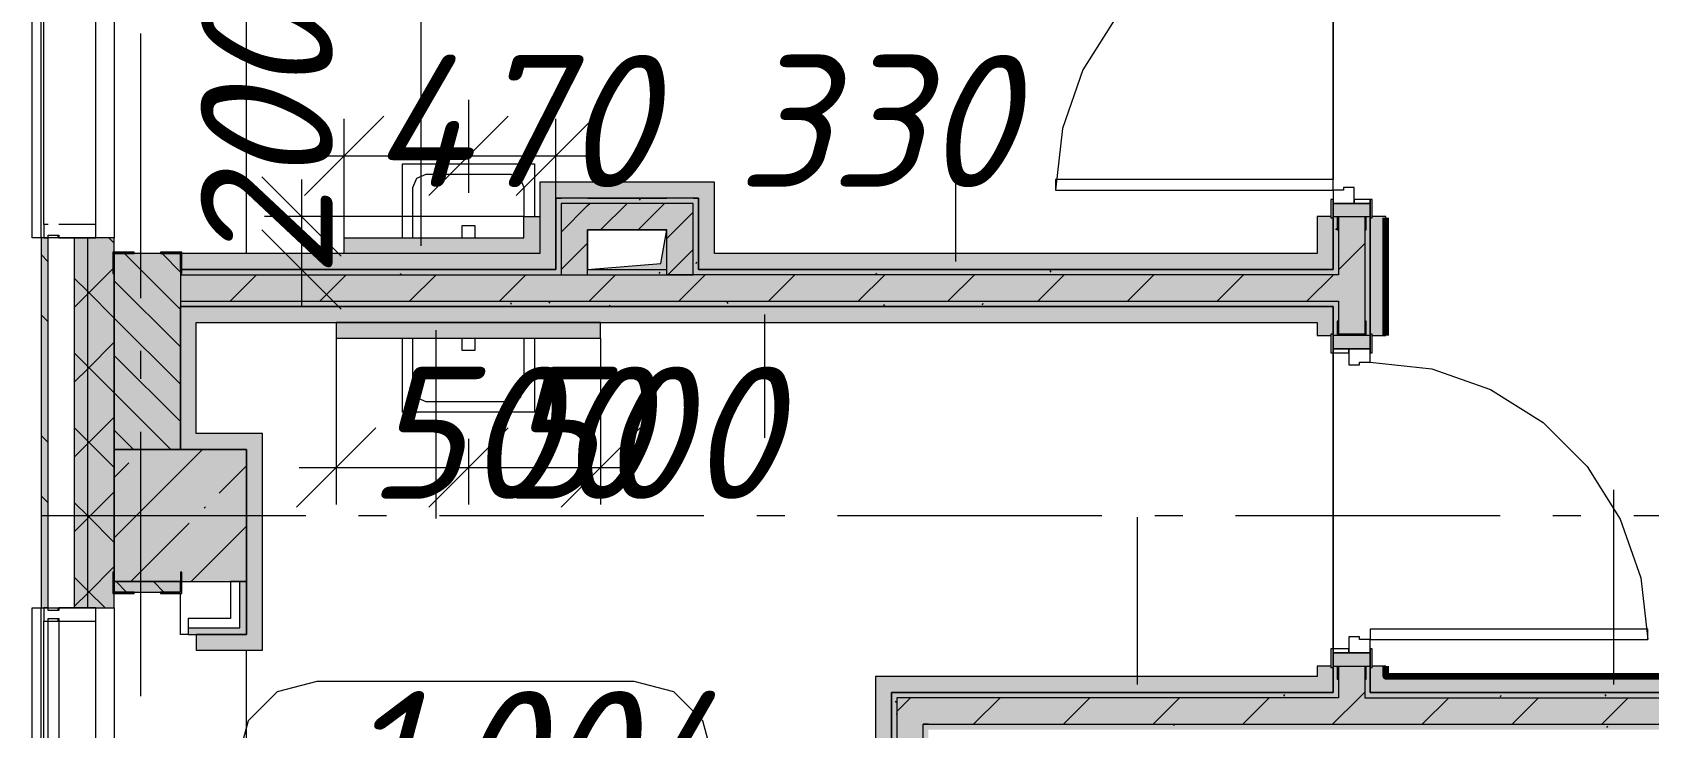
# Model space of a CAD drawing. Header units: millimetres. Extents: x -537608 to 253996, y -217170 to 186033.
# Drawn here: x -368536 to -362422, y -128853 to -126223 of the extents above; entities that cross this region are included whole.
import ezdxf

# ---------------------------------------------------------------- set-up
doc = ezdxf.new("R2010")
doc.units = ezdxf.units.MM
doc.layers.add('16) Лак 1.6м', color=160, linetype='Continuous', lineweight=90)
doc.layers.add('PDF _Геометрия', color=7, linetype='Continuous')
doc.layers.add('PDF _Текст', color=7, linetype='Continuous')
doc.layers.add('PDF _Сплошная заливка', color=7, linetype='Continuous', true_color=0xffffff)
doc.styles.add('PDF ISOCPEUR Italic', font='isocpeui.ttf')

msp = doc.modelspace()

# ---------------------------------------------------------------- hatches: boundary and pattern name
at = {"layer": 'PDF _Сплошная заливка', "transparency": 33554559}
h = msp.add_hatch(color=256, dxfattribs=at)
h.paths.add_polyline_path([(-368503.2016, -133121.1269), (-368476.2036, -133121.1269), (-368476.2036, -132999.6271), (-368503.2016, -132999.6271)], flags=0)
h.paths.add_polyline_path([(-368503.2016, -131299.626), (-368476.2036, -131299.626), (-368476.2036, -130099.6272), (-368503.2016, -130099.6272), (-368503.2016, -131157.3868)], flags=0)
h.paths.add_polyline_path([(-368476.2036, -128399.624), (-368476.2036, -126999.6264), (-368503.2016, -126999.6264), (-368503.2016, -128399.624), (-368496.3552, -128399.624)], flags=0)
h.paths.add_polyline_path([(-368476.2036, -125299.6231), (-368476.2036, -124149.6224), (-368503.2016, -124149.6224), (-368503.2016, -125299.6231), (-368496.3552, -125299.6231)], flags=0)
h = msp.add_hatch(color=256, dxfattribs=at)
h.paths.add_polyline_path([(-368326.2029, -133121.1269), (-368326.2029, -132999.6271), (-368376.2031, -132999.6271), (-368376.2031, -133121.1269)], flags=0)
h.paths.add_polyline_path([(-368326.2029, -131299.626), (-368326.2029, -130099.6272), (-368376.2031, -130099.6272), (-368376.2031, -131299.626)], flags=0)
h.paths.add_polyline_path([(-368326.2029, -128399.624), (-368326.2029, -126999.6264), (-368376.2031, -126999.6264), (-368376.2031, -128399.624)], flags=0)
h.paths.add_polyline_path([(-368376.2031, -125299.6231), (-368326.2029, -125299.6231), (-368326.2029, -124299.6231), (-368376.2031, -124299.6231), (-368376.2031, -125094.8427)], flags=0)
h = msp.add_hatch(color=256, dxfattribs=at)
h.paths.add_polyline_path([(-363596.2043, -128719.6262), (-363596.2043, -128619.6258), (-363616.2009, -128619.6258), (-363616.2009, -128719.6262)], flags=0)
h.paths.add_polyline_path([(-363596.2043, -127369.6246), (-363596.2043, -127239.6249), (-363616.2009, -127239.6249), (-363616.2009, -127369.6246)], flags=0)
h.paths.add_polyline_path([(-363616.2009, -127139.6244), (-363596.2043, -127139.6244), (-363596.2043, -126919.6226), (-363616.2009, -126919.6226), (-363616.2009, -127119.6235)], flags=0)
h.paths.add_polyline_path([(-363616.2009, -125669.6256), (-363596.2043, -125669.6256), (-363596.2043, -124649.6246), (-363616.2009, -124649.6246), (-363616.2009, -125664.6222)], flags=0)
h = msp.add_hatch(color=256, dxfattribs=at)
h.paths.add_polyline_path([(-363596.2043, -128739.6229), (-363496.2039, -128739.6229), (-363496.2039, -128619.6258), (-363596.2043, -128619.6258), (-363596.2043, -128719.6262)], flags=0)
h.paths.add_polyline_path([(-363496.2039, -127369.6246), (-363496.2039, -126919.6226), (-363596.2043, -126919.6226), (-363596.2043, -127369.6246)], flags=0)
h.paths.add_polyline_path([(-363496.2039, -125669.6256), (-363496.2039, -124649.6246), (-363596.2043, -124649.6246), (-363596.2043, -125669.6256)], flags=0)
h = msp.add_hatch(color=256, dxfattribs=at)
h.paths.add_polyline_path([(-363476.1986, -128719.6262), (-363476.1986, -128619.6258), (-363496.2039, -128619.6258), (-363496.2039, -128719.6262)], flags=0)
h.paths.add_polyline_path([(-363496.2039, -127369.6246), (-363476.1986, -127369.6246), (-363476.1986, -126919.6226), (-363496.2039, -126919.6226), (-363496.2039, -127364.6254)], flags=0)
h.paths.add_polyline_path([(-363496.2039, -125669.6256), (-363476.1986, -125669.6256), (-363476.1986, -124949.6216), (-363496.2039, -124949.6216), (-363496.2039, -125451.4624)], flags=0)
h.paths.add_polyline_path([(-363476.1986, -124849.6255), (-363476.1986, -124649.6246), (-363496.2039, -124649.6246), (-363496.2039, -124849.6255)], flags=0)
at = {"layer": 'PDF _Сплошная заливка', "true_color": 0xff7d7d, "transparency": 33554559}
h = msp.add_hatch(color=11, dxfattribs=at)
h.paths.add_polyline_path([(-363616.2009, -127119.6235), (-363618.3453, -126924.626), (-363624.2014, -126924.626), (-363624.2014, -126919.6226), (-363676.1995, -126919.6226), (-363676.1995, -127119.6235)], flags=0)
h.paths.add_polyline_path([(-363676.1995, -125669.6256), (-363624.2014, -125669.6256), (-363624.2014, -125664.6222), (-363616.2009, -125664.6222), (-363616.2009, -124709.6231), (-363676.1995, -124709.6231), (-363676.1995, -125451.4624)], flags=0)
at = {"layer": 'PDF _Сплошная заливка', "transparency": 33554559}
h = msp.add_hatch(color=256, dxfattribs=at)
h.paths.add_polyline_path([(-367976.2013, -136549.6277), (-367976.2013, -136364.6286), (-368226.2024, -136364.6286), (-368226.2024, -136549.6277), (-368074.7206, -136549.6277)], flags=0)
h.paths.add_polyline_path([(-367976.2013, -136329.628), (-367976.2013, -136059.6282), (-368226.2024, -136059.6282), (-368226.2024, -136329.628), (-368074.7206, -136329.628)], flags=0)
h.paths.add_polyline_path([(-368226.2024, -134239.6278), (-367976.2013, -134239.6278), (-367976.2013, -133749.6261), (-368226.2024, -133749.6261), (-368226.2024, -134010.3489)], flags=0)
h.paths.add_polyline_path([(-368226.2024, -133249.626), (-367976.2013, -133249.626), (-367976.2013, -133119.6263), (-368226.2024, -133119.6263)], flags=0)
h.paths.add_polyline_path([(-367976.2013, -133084.6257), (-367976.2013, -133059.6256), (-368226.2024, -133059.6256), (-368226.2024, -133084.6257), (-368074.7206, -133084.6257)], flags=0)
h.paths.add_polyline_path([(-368226.2024, -131239.6253), (-367976.2013, -131239.6253), (-367976.2013, -130159.6257), (-368226.2024, -130159.6257), (-368226.2024, -131157.3868)], flags=0)
h.paths.add_polyline_path([(-368226.2024, -128339.6254), (-367976.2013, -128339.6254), (-367976.2013, -128299.9723), (-368226.2024, -128299.9723), (-368226.2024, -128304.4246)], flags=0)
h.paths.add_polyline_path([(-367976.2013, -127799.9701), (-367976.2013, -127059.6249), (-368226.2024, -127059.6249), (-368226.2024, -127799.9701)], flags=0)
h.paths.add_polyline_path([(-368226.2024, -125239.6246), (-367976.2013, -125239.6246), (-367976.2013, -125103.2521), (-368226.2024, -125103.2521)], flags=0)
h.paths.add_polyline_path([(-367976.2013, -125068.2537), (-367976.2013, -124899.6214), (-368226.2024, -124899.6214), (-368226.2024, -125068.2537), (-368074.7206, -125068.2537)], flags=0)
at = {"layer": 'PDF _Сплошная заливка', "true_color": 0xff7d7d, "transparency": 33554559}
h = msp.add_hatch(color=11, dxfattribs=at)
h.paths.add_polyline_path([(-363436.7393, -128719.6262), (-363416.2001, -128719.6262), (-363416.2001, -128619.6258), (-363468.1983, -128619.6258), (-363468.7063, -128624.625), (-363476.1986, -128624.625), (-363476.1986, -128719.6262)], flags=0)
h.paths.add_polyline_path([(-363468.1983, -127369.6246), (-363416.2001, -127369.6246), (-363416.2001, -126919.6226), (-363468.1983, -126919.6226), (-363468.1983, -126924.626), (-363476.1986, -126924.626), (-363476.1986, -127364.6254), (-363468.1983, -127364.6254)], flags=0)
h.paths.add_polyline_path([(-363416.2001, -125669.6256), (-363416.2001, -125029.6254), (-363476.1986, -125029.6254), (-363476.1986, -125664.6222), (-363468.1983, -125664.6222), (-363468.1983, -125669.6256), (-363436.7393, -125669.6256)], flags=0)
for points in [[(-366436.4856, -126849.6257), (-366016.4786, -126849.6257), (-366016.4786, -126789.6229), (-366616.4812, -126789.6229), (-366616.4812, -126849.6257), (-366556.4827, -126849.6257)], [(-365956.48, -127059.6249), (-365956.48, -126789.6229), (-366016.4786, -126789.6229), (-366016.4786, -127059.6249), (-365966.5472, -127059.6249)], [(-367976.2013, -127739.9715), (-367916.2027, -127739.9715), (-367916.2027, -127259.6258), (-367976.2013, -127259.6258), (-367976.2013, -127591.1851)], [(-363676.1995, -127319.6243), (-363616.2009, -127319.6243), (-363616.2009, -127259.6258), (-367916.2027, -127259.6258), (-367916.2027, -127319.6243), (-363858.374, -127319.6243)], [(-367726.2002, -128499.9732), (-367666.2017, -128499.9732), (-367666.2017, -127739.9715), (-367726.2002, -127739.9715), (-367726.2002, -128304.4246)], [(-364280.0086, -128719.6262), (-363616.2009, -128719.6262), (-363616.2009, -128659.6234), (-365346.479, -128659.6234), (-365346.479, -128719.6262), (-365123.2779, -128719.6262)]]:
    msp.add_hatch(color=11, dxfattribs=at).paths.add_polyline_path(points)
at = {"layer": 'PDF _Сплошная заливка', "transparency": 33554559}
for points in [[(-366556.4827, -127119.6235), (-366536.486, -127119.6235), (-366536.486, -126849.6257), (-366556.4827, -126849.6257), (-366556.4827, -126877.9457)], [(-366036.4838, -127119.6235), (-366016.4786, -127119.6235), (-366016.4786, -126849.6257), (-366036.4838, -126849.6257), (-366036.4838, -126877.9457)], [(-366536.486, -127139.6244), (-366436.4856, -127139.6244), (-366436.4856, -126869.6224), (-366536.486, -126869.6224), (-366536.486, -127127.7315)], [(-366436.4856, -126969.6228), (-366136.4843, -126969.6228), (-366136.4843, -126869.6224), (-366436.4856, -126869.6224), (-366436.4856, -126877.9457)], [(-366136.4843, -127139.6244), (-366036.4838, -127139.6244), (-366036.4838, -126869.6224), (-366136.4843, -126869.6224), (-366136.4843, -127119.6235)], [(-363596.2043, -127239.6249), (-363596.2043, -127139.6244), (-367976.2013, -127139.6244), (-367976.2013, -127239.6249), (-363616.2009, -127239.6249)], [(-363616.2009, -127259.6258), (-363616.2009, -127239.6249), (-367976.2013, -127239.6249), (-367976.2013, -127259.6258), (-363858.374, -127259.6258)], [(-367726.2002, -128299.9723), (-367726.2002, -127799.9701), (-368226.2024, -127799.9701), (-368226.2024, -128299.9723), (-367976.2013, -128299.9723)], [(-365286.4805, -130989.6242), (-365266.4838, -130989.6242), (-365266.4838, -128719.6262), (-365286.4805, -128719.6262), (-365286.4805, -129730.9078)], [(-365266.4838, -130989.6242), (-365166.4834, -130989.6242), (-365166.4834, -128739.6229), (-365266.4838, -128739.6229), (-365266.4838, -129730.9078)], [(-365166.4834, -130989.6242), (-365146.4781, -130989.6242), (-365146.4781, -128839.6233), (-365166.4834, -128839.6233), (-365166.4834, -129730.9078)]]:
    msp.add_hatch(color=256, dxfattribs=at).paths.add_polyline_path(points)
h = msp.add_hatch(color=256, dxfattribs=at)
h.paths.add_polyline_path([(-363616.2009, -127139.6244), (-363616.2009, -127119.6235), (-366036.4838, -127119.6235), (-366036.4838, -127139.6244), (-363858.374, -127139.6244)], flags=0)
h.paths.add_polyline_path([(-366436.4856, -127139.6244), (-366136.4843, -127139.6244), (-366136.4843, -127119.6235), (-366436.4856, -127119.6235)], flags=0)
h.paths.add_polyline_path([(-366536.486, -127139.6244), (-366536.486, -127119.6235), (-367976.2013, -127119.6235), (-367976.2013, -127139.6244), (-366809.8165, -127139.6244)], flags=0)
at = {"layer": 'PDF _Сплошная заливка', "true_color": 0xbce362, "transparency": 33554559}
msp.add_hatch(color=63, dxfattribs=at).paths.add_polyline_path([(-366386.4854, -127379.6229), (-366388.1819, -127319.6243), (-367386.4811, -127319.6243), (-367386.4811, -127379.6229), (-366388.1819, -127379.6229)])
at = {"layer": 'PDF _Сплошная заливка', "true_color": 0xff7d7d, "transparency": 33554559}
h = msp.add_hatch(color=11, dxfattribs=at)
h.paths.add_polyline_path([(-363624.2014, -128659.6234), (-363616.2009, -128659.6234), (-363616.2009, -128624.625), (-363624.2014, -128624.625), (-363624.2014, -128619.6258), (-363676.1995, -128619.6258), (-363676.1995, -128659.6234)], flags=0)
h.paths.add_polyline_path([(-363624.2014, -127369.6246), (-363622.2034, -127364.6254), (-363616.2009, -127364.6254), (-363616.2009, -127319.6243), (-363676.1995, -127319.6243), (-363676.1995, -127369.6246)], flags=0)
at = {"layer": 'PDF _Сплошная заливка', "true_color": 0x77b143, "transparency": 33554559}
msp.add_hatch(color=75, dxfattribs=at).paths.add_polyline_path([(-367751.2003, -128499.9732), (-367751.2003, -128474.9731), (-367946.2063, -128474.9731), (-367946.2063, -128499.9732), (-367786.2074, -128499.9732)])
at = {"layer": 'PDF _Сплошная заливка', "true_color": 0xff7d7d, "transparency": 33554559}
h = msp.add_hatch(color=11, dxfattribs=at)
h.paths.add_polyline_path([(-360781.483, -128719.6262), (-360536.2011, -128719.6262), (-360536.2011, -128659.6234), (-360786.4778, -128659.6234), (-360786.4778, -128711.6258), (-360781.483, -128711.6258)], flags=0)
h.paths.add_polyline_path([(-362041.4782, -128719.6262), (-362041.4782, -128711.6258), (-362036.4833, -128711.6258), (-362036.4833, -128659.6234), (-363416.2001, -128659.6234), (-363416.2001, -128719.6262)], flags=0)
at = {"layer": 'PDF _Сплошная заливка', "transparency": 33554559}
h = msp.add_hatch(color=256, dxfattribs=at)
h.paths.add_polyline_path([(-360476.2026, -128739.6229), (-360476.2026, -128719.6262), (-360786.4778, -128719.6262), (-360786.4778, -128739.6229), (-360781.483, -128739.6229)], flags=0)
h.paths.add_polyline_path([(-362041.4782, -128739.6229), (-362036.4833, -128739.6229), (-362036.4833, -128719.6262), (-363496.2039, -128719.6262), (-363496.2039, -128739.6229), (-363436.7393, -128739.6229)], flags=0)
h.paths.add_polyline_path([(-365166.4834, -128739.6229), (-363596.2043, -128739.6229), (-363596.2043, -128719.6262), (-365266.4838, -128719.6262), (-365266.4838, -128739.6229)], flags=0)
h = msp.add_hatch(color=256, dxfattribs=at)
h.paths.add_polyline_path([(-360476.2026, -128839.6233), (-360476.2026, -128739.6229), (-360786.4778, -128739.6229), (-360786.4778, -128839.6233)], flags=0)
h.paths.add_polyline_path([(-362036.4833, -128839.6233), (-362036.4833, -128739.6229), (-365166.4834, -128739.6229), (-365166.4834, -128839.6233), (-363436.7393, -128839.6233)], flags=0)
h = msp.add_hatch(color=256, dxfattribs=at)
h.paths.add_polyline_path([(-360781.483, -128859.6242), (-360476.2026, -128859.6242), (-360476.2026, -128839.6233), (-360786.4778, -128839.6233), (-360786.4778, -128859.6242)], flags=0)
h.paths.add_polyline_path([(-362041.4782, -128859.6242), (-362036.4833, -128859.6242), (-362036.4833, -128839.6233), (-365146.4781, -128839.6233), (-365146.4781, -128859.6242), (-363436.7393, -128859.6242)], flags=0)

# ---------------------------------------------------------------- linework, layer by layer
at = {"layer": '16) Лак 1.6м'}
for points in [[(-363416.2001, -127369.6246), (-363416.2001, -126924.626)], [(-362036.4833, -128659.6234), (-363416.2001, -128659.6234), (-363416.2001, -128619.6258)]]:
    msp.add_lwpolyline(points, dxfattribs=at)
at = {"layer": 'PDF _Геометрия', "color": 9, "lineweight": 9, "true_color": 0xc0c0c0}
for p, q in [((-367726.2002, -127059.6249), (-367726.2002, -125188.2508)), ((-368226.2024, -125299.6231), (-368226.2024, -126999.6264)), ((-363616.2009, -126779.6245), (-363616.2009, -125769.6218)), ((-363616.2009, -125769.6218), (-363616.2009, -126779.6245)), ((-363616.2009, -128554.6238), (-363616.2009, -127434.6223)), ((-363616.2009, -127434.6223), (-363616.2009, -128554.6238)), ((-367976.2013, -128499.9732), (-367976.2013, -128345.6236)), ((-368226.2024, -128399.624), (-368226.2024, -130099.6272)), ((-367946.2063, -128499.9732), (-367976.2013, -128499.9732)), ((-367726.2002, -130929.6256), (-367726.2002, -128559.9717))]:
    msp.add_line(p, q, dxfattribs=at)
at = {"layer": 'PDF _Геометрия', "color": 253, "lineweight": 9, "true_color": 0xaaaaaa}
for p, q in [((-368536.202, -126999.6264), (-368536.202, -125299.6231)), ((-368126.202, -127227.5468), (-368126.202, -126227.5466)), ((-367136.4801, -126999.6264), (-367136.4801, -126719.626)), ((-367136.4801, -126719.626), (-366636.4779, -126719.626)), ((-366636.4779, -126719.626), (-366636.4779, -126919.6226)), ((-367096.4782, -126809.6238), (-367081.8381, -126774.268)), ((-367081.8381, -126774.268), (-367046.4779, -126759.6236)), ((-367046.4779, -126759.6236), (-366726.48, -126759.6236)), ((-366726.48, -126759.6236), (-366691.1285, -126774.268)), ((-366691.1285, -126774.268), (-366676.4797, -126809.6238)), ((-367096.4782, -126999.6264), (-367096.4782, -126809.6238)), ((-366676.4797, -126809.6238), (-366676.4797, -126919.6226)), ((-366861.4789, -126954.6124), (-366911.4791, -126954.6124)), ((-366911.4791, -126954.6124), (-366911.4791, -126999.6264)), ((-366861.4789, -126999.6264), (-366861.4789, -126954.6124)), ((-366136.4843, -126969.6228), (-366436.4856, -126969.6228)), ((-366436.4856, -126969.6228), (-366436.4856, -127119.6235)), ((-366158.9783, -127097.1251), (-366136.4843, -126969.6228)), ((-366136.4843, -127119.6235), (-366136.4843, -126969.6228)), ((-368503.2016, -126999.6264), (-368536.202, -126999.6264)), ((-368438.2082, -126999.6264), (-368438.2082, -126989.6238)), ((-366436.4856, -127119.6235), (-366158.9783, -127097.1251)), ((-366436.4856, -127119.6235), (-366136.4843, -127119.6235)), ((-367136.4801, -127659.6233), (-367136.4801, -127379.6229)), ((-367096.4782, -127569.6254), (-367096.4782, -127379.6229)), ((-366911.4791, -127379.6229), (-366911.4791, -127424.6368)), ((-366861.4789, -127424.6368), (-366861.4789, -127379.6229)), ((-366676.4797, -127379.6229), (-366676.4797, -127569.6254)), ((-366636.4779, -127379.6229), (-366636.4779, -127659.6233)), ((-368126.202, -127533.3826), (-368126.202, -127427.5477)), ((-366911.4791, -127424.6368), (-366861.4789, -127424.6368)), ((-367081.8381, -127604.9813), (-367096.4782, -127569.6254)), ((-366676.4797, -127569.6254), (-366691.1285, -127604.9813)), ((-367046.4779, -127619.6256), (-367081.8381, -127604.9813)), ((-366726.48, -127619.6256), (-367046.4779, -127619.6256)), ((-366691.1285, -127604.9813), (-366726.48, -127619.6256)), ((-366636.4779, -127659.6233), (-367136.4801, -127659.6233)), ((-368126.202, -128733.3836), (-368126.202, -127733.3792)), ((-368502.1337, -128049.9712), (-367502.1379, -128049.9712)), ((-367302.137, -128049.9712), (-367196.2978, -128049.9712)), ((-366996.2969, -128049.9712), (-365996.3011, -128049.9712)), ((-365796.3002, -128049.9712), (-365690.4695, -128049.9712)), ((-365490.4686, -128049.9712), (-364490.4642, -128049.9712)), ((-364290.4633, -128049.9712), (-364184.6327, -128049.9712)), ((-363984.6318, -128049.9712), (-362984.636, -128049.9712)), ((-362784.6351, -128049.9712), (-362678.7959, -128049.9712)), ((-362478.795, -128049.9712), (-361478.7991, -128049.9712)), ((-368536.202, -130099.6272), (-368536.202, -128399.624)), ((-368536.202, -128399.624), (-368503.2016, -128399.624)), ((-368438.2082, -128409.6266), (-368438.2082, -128399.624)), ((-368438.2082, -128449.6242), (-368438.2082, -128439.6258)), ((-367459.785, -128677.4025), (-367609.7857, -128717.5938)), ((-366259.7797, -128677.4025), (-367459.785, -128677.4025)), ((-366109.779, -128717.5938), (-366259.7797, -128677.4025)), ((-367609.7857, -128717.5938), (-367719.5949, -128827.4031)), ((-365999.9783, -128827.4031), (-366109.779, -128717.5938)), ((-367719.5949, -128827.4031), (-367759.7863, -128977.4038)), ((-365959.7784, -128977.4038), (-365999.9783, -128827.4031))]:
    msp.add_line(p, q, dxfattribs=at)
at = {"layer": 'PDF _Геометрия', "lineweight": 9}
for p, q in [((-368503.2016, -126999.6264), (-368503.2016, -125299.6231)), ((-367065.4067, -127029.6256), (-367065.4067, -126090.1537)), ((-368493.2032, -126949.6261), (-368493.2032, -126174.6227)), ((-368296.2079, -126949.6261), (-368296.2079, -126174.6227)), ((-364437.1226, -126164.9602), (-364562.2179, -126364.044)), ((-364562.2179, -126364.044), (-364639.8793, -126585.9792)), ((-366886.479, -126477.3583), (-366886.479, -126689.4889)), ((-367356.4862, -126689.4889), (-367356.4862, -126549.4909)), ((-366556.4827, -126689.4889), (-366556.4827, -126549.4909)), ((-364639.8793, -126585.9792), (-364666.2056, -126819.6222)), ((-365042.8091, -127089.6242), (-365042.8091, -126629.0038)), ((-367496.4799, -126689.4889), (-366886.479, -126689.4889)), ((-367356.4862, -126999.6264), (-367356.4862, -126689.4889)), ((-366886.479, -126689.4889), (-366416.4804, -126689.4889)), ((-366886.479, -126689.4889), (-366886.479, -126829.4913)), ((-366556.4827, -126849.6257), (-366556.4827, -126689.4889)), ((-367518.199, -126779.6245), (-367518.199, -127259.6258)), ((-366016.4786, -126789.6229), (-366616.4812, -126789.6229)), ((-366616.4812, -126789.6229), (-366616.4812, -126849.6257)), ((-365956.48, -126789.6229), (-366016.4786, -126789.6229)), ((-365956.48, -127059.6249), (-365956.48, -126789.6229)), ((-363616.2009, -126779.6245), (-364666.2056, -126779.6245)), ((-364666.2056, -126779.6245), (-364666.2056, -126819.6222)), ((-363616.2009, -126819.6222), (-363616.2009, -126779.6245)), ((-366616.4812, -126849.6257), (-366616.4812, -126919.6226)), ((-366556.4827, -127119.6235), (-366556.4827, -126849.6257)), ((-366556.4827, -126849.6257), (-366536.486, -126849.6257)), ((-366536.486, -126849.6257), (-366556.4827, -126849.6257)), ((-366556.4827, -126849.6257), (-366556.4827, -127119.6235)), ((-366436.4856, -126849.6257), (-366536.486, -126849.6257)), ((-366436.4856, -126849.6257), (-366136.4843, -126849.6257)), ((-366136.4843, -126849.6257), (-366436.4856, -126849.6257)), ((-366036.4838, -126849.6257), (-366136.4843, -126849.6257)), ((-366036.4838, -126849.6257), (-366016.4786, -126849.6257)), ((-366016.4786, -126849.6257), (-366036.4838, -126849.6257)), ((-366016.4786, -126849.6257), (-366016.4786, -127059.6249)), ((-366016.4786, -127119.6235), (-366016.4786, -126849.6257)), ((-364666.2056, -126819.6222), (-363616.2009, -126819.6222)), ((-363616.2009, -126854.6248), (-363624.2014, -126854.6248)), ((-363624.2014, -126854.6248), (-363624.2014, -126924.626)), ((-363616.2009, -126819.6222), (-363616.2009, -126869.6224)), ((-363576.1991, -126819.6222), (-363616.2009, -126819.6222)), ((-363615.202, -126854.6248), (-363616.2009, -126854.6248)), ((-363616.2009, -126854.6248), (-363616.2009, -126869.6224)), ((-363616.2009, -126924.626), (-363616.2009, -126854.6248)), ((-363615.202, -126869.6224), (-363615.202, -126854.6248)), ((-363536.2058, -126809.6238), (-363576.1991, -126809.6238)), ((-363576.1991, -126809.6238), (-363576.1991, -126819.6222)), ((-363536.2058, -126869.6224), (-363536.2058, -126809.6238)), ((-363476.1986, -126854.6248), (-363536.2058, -126854.6248)), ((-363536.2058, -126854.6248), (-363536.2058, -126869.6224)), ((-363476.1986, -126869.6224), (-363476.1986, -126854.6248)), ((-363468.1983, -126854.6248), (-363476.1986, -126854.6248)), ((-363476.1986, -126854.6248), (-363476.1986, -126924.626)), ((-363468.1983, -126924.626), (-363468.1983, -126854.6248)), ((-367518.199, -126919.6226), (-367658.2013, -126919.6226)), ((-366676.4797, -126919.6226), (-367518.199, -126919.6226)), ((-366676.4797, -126999.6264), (-366676.4797, -126919.6226)), ((-366676.4797, -126919.6226), (-366616.4812, -126919.6226)), ((-366616.4812, -126919.6226), (-366616.4812, -126999.6264)), ((-366616.4812, -126919.6226), (-366616.4812, -126999.6264)), ((-366436.4856, -126869.6224), (-366536.486, -126869.6224)), ((-366536.486, -126869.6224), (-366536.486, -127119.6235)), ((-366536.486, -126978.0796), (-366436.4856, -126878.0792)), ((-366436.4856, -126878.0792), (-366428.0288, -126869.6224)), ((-366136.4843, -126869.6224), (-366436.4856, -126869.6224)), ((-366386.6059, -126969.6228), (-366286.6055, -126869.6224)), ((-366245.1826, -126969.6228), (-366145.1822, -126869.6224)), ((-366036.4838, -126869.6224), (-366136.4843, -126869.6224)), ((-366136.4843, -127002.3434), (-366036.4838, -126902.343)), ((-366036.4838, -127119.6235), (-366036.4838, -126869.6224)), ((-363624.2014, -126919.6226), (-363676.1995, -126919.6226)), ((-363676.1995, -126919.6226), (-363676.1995, -127059.6249)), ((-363616.2009, -126869.6224), (-363536.2058, -126869.6224)), ((-363476.1986, -126869.6224), (-363616.2009, -126869.6224)), ((-363616.2009, -126869.6224), (-363616.2009, -126919.6226)), ((-363616.2009, -126869.6224), (-363615.202, -126869.6224)), ((-363616.2009, -126919.6226), (-363476.1986, -126919.6226)), ((-363596.2043, -126919.6226), (-363596.2043, -127139.6244)), ((-363536.2058, -126869.6224), (-363476.1986, -126869.6224)), ((-363496.2039, -126919.6226), (-363496.2039, -127369.6246)), ((-363476.1986, -126919.6226), (-363476.1986, -126869.6224)), ((-363416.2001, -126919.6226), (-363468.1983, -126919.6226)), ((-363416.2001, -127369.6246), (-363416.2001, -126919.6226)), ((-368476.2036, -126949.6261), (-368493.2032, -126949.6261)), ((-368493.2032, -126949.6261), (-368493.2032, -126999.6264)), ((-368296.2079, -126949.6261), (-368436.2016, -126949.6261)), ((-368296.2079, -126999.6264), (-368296.2079, -126949.6261)), ((-366436.4856, -127119.6235), (-366436.4856, -126969.6228)), ((-366436.4856, -126969.6228), (-366136.4843, -126969.6228)), ((-363624.2014, -126924.626), (-363616.2009, -126924.626)), ((-363616.2009, -126924.626), (-363616.2009, -127119.6235)), ((-363616.2009, -127119.6235), (-363616.2009, -126924.626)), ((-363476.1986, -127364.6254), (-363476.1986, -126924.626)), ((-363476.1986, -126924.626), (-363476.1986, -127364.6254)), ((-363476.1986, -126924.626), (-363468.1983, -126924.626)), ((-368503.2016, -126999.6264), (-368503.2016, -128399.624)), ((-368476.2036, -126999.6264), (-368503.2016, -126999.6264)), ((-368493.2032, -126999.6264), (-368476.2036, -126999.6264)), ((-368476.2036, -126999.6264), (-368476.2036, -126989.6238)), ((-368476.2036, -126989.6238), (-368436.2016, -126989.6238)), ((-368376.2031, -126999.6264), (-368476.2036, -126999.6264)), ((-368476.2036, -128399.624), (-368476.2036, -126999.6264)), ((-368436.2016, -126989.6238), (-368436.2016, -126999.6264)), ((-368436.2016, -126999.6264), (-368296.2079, -126999.6264)), ((-368326.2029, -126999.6264), (-368376.2031, -126999.6264)), ((-368376.2031, -128399.624), (-368376.2031, -126999.6264)), ((-368226.2024, -126999.6264), (-368326.2029, -126999.6264)), ((-368326.2029, -128399.624), (-368326.2029, -126999.6264)), ((-368226.2024, -127020.4928), (-368247.0775, -126999.6264)), ((-368226.2024, -128399.624), (-368226.2024, -126999.6264)), ((-367356.4862, -127059.6249), (-367356.4862, -126999.6264)), ((-367356.4862, -126999.6264), (-366676.4797, -126999.6264)), ((-366616.4812, -126999.6264), (-366616.4812, -127059.6249)), ((-366536.486, -127119.5029), (-366436.4856, -127019.5025)), ((-366132.342, -127139.6244), (-366036.4838, -127043.7663)), ((-363596.2043, -127120.786), (-363496.2039, -127020.7856)), ((-367976.2013, -127059.6249), (-368226.2024, -127059.6249)), ((-368226.2024, -127059.6249), (-368226.2024, -127799.9701)), ((-367976.2013, -127270.4939), (-368187.0703, -127059.6249)), ((-367976.2013, -127129.0706), (-368045.6556, -127059.6249)), ((-366616.4812, -127059.6249), (-367976.2013, -127059.6249)), ((-367976.2013, -127059.6249), (-367976.2013, -127119.6235)), ((-367976.2013, -127119.6235), (-367976.2013, -127059.6249)), ((-366616.4812, -127059.6249), (-367356.4862, -127059.6249)), ((-366016.4786, -127059.6249), (-366016.4786, -127119.6235)), ((-363676.1995, -127059.6249), (-365956.48, -127059.6249)), ((-368326.2029, -127203.3346), (-368376.2031, -127153.3344)), ((-368326.2029, -127212.1661), (-368226.2024, -127112.1656)), ((-367976.2013, -127411.9129), (-368226.2024, -127161.9161)), ((-367976.2013, -127119.6235), (-367976.2013, -127139.6244)), ((-367976.2013, -127119.6235), (-366616.4812, -127119.6235)), ((-366556.4827, -127119.6235), (-367976.2013, -127119.6235)), ((-367976.2013, -127139.6244), (-367976.2013, -127239.6249)), ((-367976.2013, -127139.6244), (-366536.486, -127139.6244)), ((-367787.9728, -127239.6249), (-367687.9723, -127139.6244)), ((-367518.199, -127119.6235), (-367658.2013, -127119.6235)), ((-367306.064, -127119.6235), (-367518.199, -127119.6235)), ((-367448.5638, -127239.6249), (-367348.5633, -127139.6244)), ((-367109.1548, -127239.6249), (-367009.1543, -127139.6244)), ((-366769.7458, -127239.6249), (-366669.7453, -127139.6244)), ((-366616.4812, -127119.6235), (-366556.4827, -127119.6235)), ((-366536.486, -127119.6235), (-366536.486, -127139.6244)), ((-366536.486, -127139.6244), (-366436.4856, -127139.6244)), ((-366536.486, -127139.6244), (-366436.4856, -127139.6244)), ((-366436.4856, -127139.6244), (-366436.4856, -127119.6235)), ((-366436.4856, -127139.6244), (-366136.4843, -127139.6244)), ((-366430.3282, -127239.6249), (-366330.3277, -127139.6244)), ((-366136.4843, -127139.6244), (-366136.4843, -127119.6235)), ((-366136.4843, -127139.6244), (-366036.4838, -127139.6244)), ((-366036.4838, -127139.6244), (-366136.4843, -127139.6244)), ((-366090.9192, -127239.6249), (-365990.9187, -127139.6244)), ((-366036.4838, -127139.6244), (-366036.4838, -127119.6235)), ((-363616.2009, -127139.6244), (-366036.4838, -127139.6244)), ((-366016.4786, -127119.6235), (-363676.1995, -127119.6235)), ((-363616.2009, -127119.6235), (-366016.4786, -127119.6235)), ((-365751.5101, -127239.6249), (-365651.5097, -127139.6244)), ((-365412.0925, -127239.6249), (-365312.0921, -127139.6244)), ((-365072.6835, -127239.6249), (-364972.6831, -127139.6244)), ((-364733.2745, -127239.6249), (-364633.274, -127139.6244)), ((-364393.8655, -127239.6249), (-364293.865, -127139.6244)), ((-364054.4478, -127239.6249), (-363954.4474, -127139.6244)), ((-363715.0388, -127239.6249), (-363615.0384, -127139.6244)), ((-363676.1995, -127119.6235), (-363616.2009, -127119.6235)), ((-363596.2043, -127139.6244), (-363616.2009, -127139.6244)), ((-368376.2031, -127262.1663), (-368326.2029, -127212.1661)), ((-368226.2024, -127303.3351), (-368326.2029, -127203.3346)), ((-367976.2013, -127239.6249), (-363616.2009, -127239.6249)), ((-367976.2013, -127239.6249), (-367976.2013, -127259.6258)), ((-367976.2013, -127799.9701), (-367976.2013, -127259.6258)), ((-367976.2013, -127259.6258), (-363616.2009, -127259.6258)), ((-367916.2027, -127259.6258), (-367976.2013, -127259.6258)), ((-367976.2013, -127259.6258), (-367976.2013, -127739.9715)), ((-363616.2009, -127259.6258), (-367916.2027, -127259.6258)), ((-363616.2009, -127239.6249), (-363596.2043, -127239.6249)), ((-363616.2009, -127259.6258), (-363616.2009, -127319.6243)), ((-363616.2009, -127319.6243), (-363616.2009, -127259.6258)), ((-363596.2043, -127239.6249), (-363596.2043, -127369.6246)), ((-367976.2013, -127553.3362), (-368226.2024, -127303.3351)), ((-367916.2027, -127739.9715), (-367916.2027, -127319.6243)), ((-367916.2027, -127319.6243), (-363676.1995, -127319.6243)), ((-366386.4854, -127319.6243), (-367386.4811, -127319.6243)), ((-367386.4811, -127319.6243), (-367386.4811, -127379.6229)), ((-367009.5505, -127349.6236), (-367009.5505, -128061.7306)), ((-366386.4854, -127379.6229), (-366386.4854, -127319.6243)), ((-365766.5808, -127289.6251), (-365766.5808, -127755.7742)), ((-363676.1995, -127319.6243), (-363676.1995, -127369.6246)), ((-363616.2009, -127319.6243), (-363616.2009, -127364.6254)), ((-363616.2009, -127364.6254), (-363616.2009, -127319.6243)), ((-368326.2029, -127495.0083), (-368226.2024, -127395.0079)), ((-367386.4811, -127379.6229), (-366386.4854, -127379.6229)), ((-367386.4811, -127379.6229), (-367386.4811, -127868.4082)), ((-366386.4854, -127379.6229), (-366386.4854, -127868.4082)), ((-363676.1995, -127369.6246), (-363624.2014, -127369.6246)), ((-363616.2009, -127364.6254), (-363624.2014, -127364.6254)), ((-363624.2014, -127364.6254), (-363624.2014, -127434.6223)), ((-363616.2009, -127434.6223), (-363616.2009, -127364.6254)), ((-363476.1986, -127369.6246), (-363616.2009, -127369.6246)), ((-363616.2009, -127369.6246), (-363616.2009, -127419.6248)), ((-363505.6252, -127369.6246), (-363496.2039, -127360.1989)), ((-363468.1983, -127364.6254), (-363476.1986, -127364.6254)), ((-363476.1986, -127364.6254), (-363476.1986, -127434.6223)), ((-363476.1986, -127419.6248), (-363476.1986, -127369.6246)), ((-363468.1983, -127434.6223), (-363468.1983, -127364.6254)), ((-363468.1983, -127369.6246), (-363416.2001, -127369.6246)), ((-368326.2029, -127486.1769), (-368376.2031, -127436.1767)), ((-367976.2013, -127694.7595), (-368226.2024, -127444.7584)), ((-363624.2014, -127434.6223), (-363616.2009, -127434.6223)), ((-363616.2009, -127419.6248), (-363476.1986, -127419.6248)), ((-363556.2024, -127419.6248), (-363616.2009, -127419.6248)), ((-363616.2009, -127419.6248), (-363616.2009, -127434.6223)), ((-363616.2009, -127434.6223), (-363556.2024, -127434.6223)), ((-363476.1986, -127419.6248), (-363556.2024, -127419.6248)), ((-363556.2024, -127419.6248), (-363556.2024, -127479.6233)), ((-363556.2024, -127434.6223), (-363556.2024, -127419.6248)), ((-363516.2005, -127479.6233), (-363516.2005, -127469.625)), ((-363516.2005, -127469.625), (-363476.1986, -127469.625)), ((-363476.1986, -127419.6248), (-363477.2062, -127419.6248)), ((-363477.2062, -127419.6248), (-363477.2062, -127434.6223)), ((-363477.2062, -127434.6223), (-363476.1986, -127434.6223)), ((-363476.1986, -127469.625), (-363476.1986, -127419.6248)), ((-363476.1986, -127434.6223), (-363476.1986, -127419.6248)), ((-363476.1986, -127434.6223), (-363468.1983, -127434.6223)), ((-363476.1986, -127469.625), (-363242.5514, -127495.9514)), ((-368376.2031, -127545.0086), (-368326.2029, -127495.0083)), ((-368226.2024, -127586.1773), (-368326.2029, -127486.1769)), ((-363556.2024, -127479.6233), (-363516.2005, -127479.6233)), ((-363242.5514, -127495.9514), (-363020.6248, -127573.6084)), ((-368012.414, -127799.9701), (-368226.2024, -127586.1773)), ((-363020.6248, -127573.6084), (-362821.5367, -127698.6994)), ((-368326.2029, -127777.8506), (-368226.2024, -127677.8545)), ((-362821.5367, -127698.6994), (-362655.277, -127864.9591)), ((-368326.2029, -127769.0235), (-368376.2031, -127719.0233)), ((-368376.2031, -127827.8508), (-368326.2029, -127777.8506)), ((-368226.2024, -127869.0197), (-368326.2029, -127769.0235)), ((-368153.8287, -127799.9701), (-368226.2024, -127727.6007)), ((-367976.2013, -127739.9715), (-367976.2013, -127799.9701)), ((-367726.2002, -127739.9715), (-367916.2027, -127739.9715)), ((-367666.2017, -127739.9715), (-367726.2002, -127739.9715)), ((-367666.2017, -128499.9732), (-367666.2017, -127739.9715)), ((-366886.479, -127759.6237), (-366886.479, -127868.4082)), ((-368226.2024, -128134.2206), (-367891.9605, -127799.9701)), ((-367976.2013, -127799.9701), (-368226.2024, -127799.9701)), ((-368226.2024, -127799.9701), (-368226.2024, -128299.9723)), ((-368226.2024, -127799.9701), (-367976.2013, -127799.9701)), ((-367726.2002, -127799.9701), (-367976.2013, -127799.9701)), ((-367976.2013, -127799.9701), (-367726.2002, -127799.9701)), ((-367726.2002, -128299.9723), (-367726.2002, -127799.9701)), ((-367726.2002, -127799.9701), (-367726.2002, -128499.9732)), ((-368226.2024, -127906.1193), (-368171.2418, -127851.1544)), ((-367829.0942, -127965.2051), (-367726.2002, -127862.3197)), ((-367526.4835, -127868.4082), (-366886.479, -127868.4082)), ((-367386.4811, -127868.4082), (-367386.4811, -128008.4063)), ((-366886.479, -127868.4082), (-366246.483, -127868.4082)), ((-366886.479, -127868.4082), (-366886.479, -128008.4063)), ((-366386.4854, -127868.4082), (-366386.4854, -128008.4063)), ((-362655.277, -127864.9591), (-362530.1817, -128064.0472)), ((-368326.2029, -128060.6972), (-368226.2024, -127960.6968)), ((-362554.3981, -128689.627), (-362554.3981, -127953.4843)), ((-368326.2029, -128051.8658), (-368376.2031, -128001.8655)), ((-367886.1131, -128022.2282), (-367881.3766, -128017.4874)), ((-368376.2031, -128110.6974), (-368326.2029, -128060.6972)), ((-368226.2024, -128151.8662), (-368326.2029, -128051.8658)), ((-368163.8614, -128299.9723), (-367943.1405, -128079.2557)), ((-364355.5171, -128689.627), (-364355.5171, -128056.7314)), ((-362530.1817, -128064.0472), (-362452.5289, -128285.9781)), ((-367935.7602, -128299.9723), (-367726.2002, -128090.4166)), ((-368326.2029, -128343.5395), (-368226.2024, -128243.539)), ((-368326.2029, -128334.7081), (-368376.2031, -128284.7078)), ((-368226.2024, -128299.9723), (-368226.2024, -128339.6254)), ((-367976.2013, -128299.9723), (-368226.2024, -128299.9723)), ((-368226.2024, -128299.9723), (-367976.2013, -128299.9723)), ((-368179.8622, -128339.6254), (-368219.5197, -128299.9723)), ((-368038.4475, -128339.6254), (-368078.0963, -128299.9723)), ((-367976.2013, -128339.6254), (-367976.2013, -128299.9723)), ((-367976.2013, -128299.9723), (-367726.2002, -128299.9723)), ((-367751.2003, -128299.9723), (-367786.2074, -128299.9723)), ((-367786.2074, -128299.9723), (-367786.2074, -128439.9703)), ((-367726.2002, -128299.9723), (-367751.2003, -128299.9723)), ((-367751.2003, -128474.9731), (-367751.2003, -128299.9723)), ((-367726.2002, -128499.9732), (-367726.2002, -128299.9723)), ((-362452.5289, -128285.9781), (-362426.2026, -128519.6254)), ((-368376.2031, -128393.5397), (-368326.2029, -128343.5395)), ((-368261.287, -128399.624), (-368326.2029, -128334.7081)), ((-368226.2024, -128339.6254), (-367976.2013, -128339.6254)), ((-368503.2016, -128399.624), (-368476.2036, -128399.624)), ((-368503.2016, -130099.6272), (-368503.2016, -128399.624)), ((-368476.2036, -128399.624), (-368493.2032, -128399.624)), ((-368493.2032, -128399.624), (-368493.2032, -128449.6242)), ((-368493.2032, -128449.6242), (-368476.2036, -128449.6242)), ((-368493.2032, -130049.6269), (-368493.2032, -128449.6242)), ((-368476.2036, -128399.624), (-368376.2031, -128399.624)), ((-368476.2036, -128409.6266), (-368476.2036, -128399.624)), ((-368436.2016, -128409.6266), (-368476.2036, -128409.6266)), ((-368476.2036, -128439.6258), (-368436.2016, -128439.6258)), ((-368476.2036, -128449.6242), (-368476.2036, -128439.6258)), ((-368476.2036, -128449.6242), (-368436.2016, -128449.6242)), ((-368476.2036, -130049.6269), (-368476.2036, -128449.6242)), ((-368296.2079, -128399.624), (-368436.2016, -128399.624)), ((-368436.2016, -128399.624), (-368436.2016, -128409.6266)), ((-368436.2016, -128439.6258), (-368436.2016, -128449.6242)), ((-368436.2016, -128449.6242), (-368296.2079, -128449.6242)), ((-368436.2016, -128449.6242), (-368436.2016, -130049.6269)), ((-368376.2031, -128399.624), (-368326.2029, -128399.624)), ((-368326.2029, -128399.624), (-368226.2024, -128399.624)), ((-368296.2079, -128449.6242), (-368296.2079, -128399.624)), ((-368296.2079, -130049.6269), (-368296.2079, -128449.6242)), ((-367786.2074, -128439.9703), (-367946.2063, -128439.9703)), ((-367946.2063, -128439.9703), (-367946.2063, -128474.9731)), ((-367946.2063, -128474.9731), (-367946.2063, -128499.9732)), ((-367946.2063, -128474.9731), (-367786.2074, -128474.9731)), ((-367946.2063, -128499.9732), (-367786.2074, -128499.9732)), ((-367726.2002, -128499.9732), (-367916.2027, -128499.9732)), ((-367916.2027, -128499.9732), (-367916.2027, -128559.9717)), ((-367786.2074, -128474.9731), (-367751.2003, -128474.9731)), ((-367786.2074, -128499.9732), (-367751.2003, -128499.9732)), ((-367751.2003, -128499.9732), (-367726.2002, -128499.9732)), ((-367666.2017, -128559.9717), (-367666.2017, -128499.9732)), ((-363516.2005, -128509.6227), (-363556.2024, -128509.6227)), ((-363556.2024, -128509.6227), (-363556.2024, -128569.6256)), ((-363516.2005, -128519.6254), (-363516.2005, -128509.6227)), ((-362426.2026, -128479.6235), (-363476.1986, -128479.6235)), ((-363476.1986, -128479.6235), (-363476.1986, -128519.6254)), ((-362426.2026, -128519.6254), (-362426.2026, -128479.6235)), ((-367916.2027, -128559.9717), (-367666.2017, -128559.9717)), ((-363624.2014, -128554.6238), (-363624.2014, -128624.625)), ((-363616.2009, -128554.6238), (-363624.2014, -128554.6238)), ((-363616.2009, -128554.6238), (-363616.2009, -128569.6256)), ((-363556.2024, -128554.6238), (-363616.2009, -128554.6238)), ((-363616.2009, -128624.625), (-363616.2009, -128554.6238)), ((-363616.2009, -128569.6256), (-363616.2009, -128619.6258)), ((-363476.1986, -128569.6256), (-363616.2009, -128569.6256)), ((-363616.2009, -128569.6256), (-363556.2024, -128569.6256)), ((-363556.2024, -128569.6256), (-363556.2024, -128554.6238)), ((-363556.2024, -128569.6256), (-363476.1986, -128569.6256)), ((-363476.1986, -128519.6254), (-363516.2005, -128519.6254)), ((-363477.2062, -128554.6238), (-363477.2062, -128569.6256)), ((-363476.1986, -128554.6238), (-363477.2062, -128554.6238)), ((-363477.2062, -128569.6256), (-363476.1986, -128569.6256)), ((-363476.1986, -128569.6256), (-363476.1986, -128519.6254)), ((-363476.1986, -128519.6254), (-362426.2026, -128519.6254)), ((-363476.1986, -128569.6256), (-363476.1986, -128554.6238)), ((-363476.1986, -128554.6238), (-363476.1986, -128624.625)), ((-363468.1983, -128554.6238), (-363476.1986, -128554.6238)), ((-363476.1986, -128619.6258), (-363476.1986, -128569.6256)), ((-363468.1983, -128624.625), (-363468.1983, -128554.6238)), ((-363624.2014, -128619.6258), (-363676.1995, -128619.6258)), ((-363676.1995, -128619.6258), (-363676.1995, -128659.6234)), ((-363624.2014, -128624.625), (-363616.2009, -128624.625)), ((-363616.2009, -128619.6258), (-363476.1986, -128619.6258)), ((-363616.2009, -128624.625), (-363616.2009, -128659.6234)), ((-363616.2009, -128659.6234), (-363616.2009, -128624.625)), ((-363596.2043, -128619.6258), (-363596.2043, -128719.6262)), ((-363496.2039, -128619.6258), (-363496.2039, -128719.6262)), ((-363476.1986, -128719.6262), (-363476.1986, -128624.625)), ((-363476.1986, -128624.625), (-363476.1986, -128719.6262)), ((-363476.1986, -128624.625), (-363468.1983, -128624.625)), ((-363416.2001, -128619.6258), (-363468.1983, -128619.6258)), ((-363416.2001, -128659.6234), (-363416.2001, -128619.6258)), ((-363676.1995, -128659.6234), (-365346.479, -128659.6234)), ((-365346.479, -128659.6234), (-365346.479, -128719.6262)), ((-363616.2009, -128659.6234), (-363616.2009, -128719.6262)), ((-363616.2009, -128719.6262), (-363616.2009, -128659.6234)), ((-362036.4833, -128659.6234), (-363416.2001, -128659.6234)), ((-365346.479, -128719.6262), (-365346.479, -130929.6256)), ((-365266.4838, -128719.6262), (-365286.4805, -128719.6262)), ((-365286.4805, -128719.6262), (-363616.2009, -128719.6262)), ((-365286.4805, -130989.6242), (-365286.4805, -128719.6262)), ((-365286.4805, -128719.6262), (-365286.4805, -130989.6242)), ((-365166.4834, -128719.6262), (-365266.4838, -128719.6262)), ((-365266.4838, -128791.0656), (-365215.0368, -128739.6229)), ((-365166.4834, -128739.6229), (-365266.4838, -128739.6229)), ((-365266.4838, -128739.6229), (-365266.4838, -130989.6242)), ((-365166.4834, -128739.6229), (-365266.4838, -128739.6229)), ((-365146.4781, -128719.6262), (-365166.4834, -128719.6262)), ((-365146.4781, -128739.6229), (-365166.4834, -128739.6229)), ((-363616.2009, -128719.6262), (-365146.4781, -128719.6262)), ((-363596.2043, -128739.6229), (-365146.4781, -128739.6229)), ((-364975.6283, -128839.6233), (-364875.6278, -128739.6229)), ((-364636.2192, -128839.6233), (-364536.2188, -128739.6229)), ((-364296.8016, -128839.6233), (-364196.8098, -128739.6229)), ((-363957.3926, -128839.6233), (-363857.3922, -128739.6229)), ((-363617.9836, -128839.6233), (-363517.9831, -128739.6229)), ((-363596.2043, -128719.6262), (-363596.2043, -128739.6229)), ((-363517.9831, -128739.6229), (-363496.2039, -128717.8436)), ((-363496.2039, -128719.6262), (-363496.2039, -128739.6229)), ((-363496.2039, -128739.6229), (-362036.4833, -128739.6229)), ((-363476.1986, -128719.6262), (-363416.2001, -128719.6262)), ((-363416.2001, -128719.6262), (-363476.1986, -128719.6262)), ((-363416.2001, -128719.6262), (-362041.4782, -128719.6262)), ((-362041.4782, -128719.6262), (-363416.2001, -128719.6262)), ((-363278.5746, -128839.6233), (-363178.5741, -128739.6229)), ((-362939.1569, -128839.6233), (-362839.1565, -128739.6229)), ((-362599.7479, -128839.6233), (-362499.7475, -128739.6229)), ((-365146.4781, -128839.6233), (-365166.4834, -128839.6233)), ((-365166.4834, -128839.6233), (-365146.4781, -128839.6233)), ((-365166.4834, -130989.6242), (-365166.4834, -128839.6233)), ((-365146.4781, -128839.6233), (-362036.4833, -128839.6233))]:
    msp.add_line(p, q, dxfattribs=at)
at = {"layer": 'PDF _Геометрия', "lineweight": 20}
for p, q in [((-367206.4856, -126539.4882), (-367356.4862, -126689.4889)), ((-366736.4783, -126539.4882), (-366886.479, -126689.4889)), ((-366406.482, -126539.4882), (-366556.4827, -126689.4889)), ((-367356.4862, -126689.4889), (-367506.4783, -126839.4896)), ((-366886.479, -126689.4889), (-367036.4796, -126839.4896)), ((-366556.4827, -126689.4889), (-366706.4833, -126839.4896)), ((-367518.199, -126919.6226), (-367668.1996, -126769.6262)), ((-367368.1983, -127069.6233), (-367518.199, -126919.6226)), ((-367518.199, -127119.6235), (-367668.1996, -126969.6228)), ((-367368.1983, -127269.6241), (-367518.199, -127119.6235)), ((-367236.4805, -127718.4075), (-367386.4811, -127868.4082)), ((-366736.4783, -127718.4075), (-366886.479, -127868.4082)), ((-366236.4847, -127718.4075), (-366386.4854, -127868.4082)), ((-367386.4811, -127868.4082), (-367536.4818, -128018.4088)), ((-366886.479, -127868.4082), (-367036.4796, -128018.4088)), ((-366386.4854, -127868.4082), (-366536.486, -128018.4088))]:
    msp.add_line(p, q, dxfattribs=at)
at = {"layer": 'PDF _Геометрия', "color": 8, "lineweight": 9, "true_color": 0x787878}
for p, q in [((-366236.9066, -126851.7873), (-366240.2653, -126857.596)), ((-363603.5846, -126964.3265), (-363606.9347, -126970.1352)), ((-368476.2036, -127089.9902), (-368503.2016, -127062.9922)), ((-366023.7469, -127092.1733), (-366027.0969, -127097.9819)), ((-367140.0626, -127139.6244), (-367143.0251, -127134.496)), ((-366162.535, -127129.3635), (-366165.885, -127135.1721)), ((-365343.4132, -127133.0105), (-365346.7718, -127138.8192)), ((-364682.3183, -127129.3635), (-364685.6683, -127123.5547)), ((-367399.3731, -127239.6249), (-367401.371, -127243.0868)), ((-366723.3108, -127251.8709), (-366726.6608, -127246.0622)), ((-366578.8993, -127240.9295), (-366582.2492, -127246.7339)), ((-366352.1242, -127254.5406), (-366355.0608, -127259.6258)), ((-365904.1891, -127248.2238), (-365907.539, -127242.4151)), ((-365311.8509, -127258.1876), (-365315.2009, -127252.379)), ((-364940.6643, -127248.2238), (-364944.0143, -127254.0281)), ((-368476.2036, -127318.0914), (-368503.2016, -127291.0891)), ((-368476.2036, -127774.2896), (-368503.2016, -127747.2873)), ((-368476.2036, -128002.3865), (-368503.2016, -127975.3885)), ((-365267.3622, -128757.6345), (-365270.7209, -128751.8258)), ((-365043.1277, -128739.6229), (-365043.9458, -128738.2148)), ((-363800.4681, -128727.7386), (-363803.818, -128733.5472)), ((-362981.3463, -128731.3856), (-362984.6963, -128737.1943)), ((-362583.2391, -128733.0822), (-362586.5891, -128727.2735)), ((-365268.2062, -128800.6677), (-365266.4838, -128800.6677)), ((-365038.2362, -128839.6233), (-365039.2954, -128841.4662)), ((-364217.0132, -128839.6233), (-364220.1823, -128845.1133)), ((-362578.5974, -128846.5989), (-362581.9473, -128852.4076))]:
    msp.add_line(p, q, dxfattribs=at)
at = {"layer": 'PDF _Геометрия', "color": 253, "lineweight": 20, "true_color": 0xaaaaaa}
for p, q in [((-363601.1992, -126919.6226), (-363601.1992, -126969.6228)), ((-363596.2043, -126969.6228), (-363596.2043, -126919.6226)), ((-363496.2039, -126919.6226), (-363496.2039, -126969.6228)), ((-363491.2004, -126969.6228), (-363491.2004, -126919.6226)), ((-363601.1992, -126969.6228), (-363596.2043, -126969.6228)), ((-363496.2039, -126969.6228), (-363491.2004, -126969.6228)), ((-368151.2021, -127053.6225), (-368232.2048, -127053.6225)), ((-368232.2048, -127053.6225), (-368232.2048, -127134.6252)), ((-368226.2024, -127059.6249), (-368151.2021, -127059.6249)), ((-368226.2024, -127134.6252), (-368226.2024, -127059.6249)), ((-368151.2021, -127059.6249), (-368151.2021, -127053.6225)), ((-368051.2017, -127053.6225), (-368051.2017, -127059.6249)), ((-367970.2075, -127053.6225), (-368051.2017, -127053.6225)), ((-368051.2017, -127059.6249), (-367976.2013, -127059.6249)), ((-367976.2013, -127059.6249), (-367976.2013, -127134.6252)), ((-367970.2075, -127134.6252), (-367970.2075, -127053.6225)), ((-368232.2048, -127134.6252), (-368226.2024, -127134.6252)), ((-367976.2013, -127134.6252), (-367970.2075, -127134.6252)), ((-363596.2043, -127314.6252), (-363601.1992, -127314.6252)), ((-363601.1992, -127314.6252), (-363601.1992, -127369.6246)), ((-363596.2043, -127364.6254), (-363596.2043, -127314.6252)), ((-363491.2004, -127314.6252), (-363496.2039, -127314.6252)), ((-363496.2039, -127314.6252), (-363496.2039, -127364.6254)), ((-363491.2004, -127369.6246), (-363491.2004, -127314.6252)), ((-363496.2039, -127364.6254), (-363596.2043, -127364.6254)), ((-368226.2024, -128264.6251), (-368232.2048, -128264.6251)), ((-368232.2048, -128264.6251), (-368232.2048, -128345.6236)), ((-368226.2024, -128339.6254), (-368226.2024, -128264.6251)), ((-367970.2075, -128264.6251), (-367976.2013, -128264.6251)), ((-367976.2013, -128264.6251), (-367976.2013, -128339.6254)), ((-367970.2075, -128345.6236), (-367970.2075, -128264.6251)), ((-368232.2048, -128345.6236), (-368151.2021, -128345.6236)), ((-368151.2021, -128339.6254), (-368226.2024, -128339.6254)), ((-368151.2021, -128345.6236), (-368151.2021, -128339.6254)), ((-368051.2017, -128339.6254), (-368051.2017, -128345.6236)), ((-367976.2013, -128339.6254), (-368051.2017, -128339.6254)), ((-368051.2017, -128345.6236), (-367970.2075, -128345.6236)), ((-363601.1992, -128619.6258), (-363601.1992, -128669.626)), ((-363596.2043, -128669.626), (-363596.2043, -128619.6258)), ((-363496.2039, -128619.6258), (-363496.2039, -128669.626)), ((-363491.2004, -128669.626), (-363491.2004, -128619.6258)), ((-363601.1992, -128669.626), (-363596.2043, -128669.626)), ((-363496.2039, -128669.626), (-363491.2004, -128669.626))]:
    msp.add_line(p, q, dxfattribs=at)
at = {"layer": 'PDF _Сплошная заливка', "color": 11, "lineweight": 35, "true_color": 0xff7d7d, "transparency": 33554559}
for points in [[(-366556.4827, -127119.6235), (-366556.4827, -126849.6257), (-366616.4812, -127119.6235), (-366616.4812, -126849.6257)], [(-367976.2013, -127119.6235), (-366616.4812, -127119.6235), (-367976.2013, -127059.6249), (-366616.4812, -127059.6249)], [(-366016.4786, -127119.6235), (-363676.1995, -127119.6235), (-366016.4786, -127059.6249), (-363676.1995, -127059.6249)], [(-367726.2002, -127799.9701), (-367726.2002, -127739.9715), (-367976.2013, -127799.9701), (-367976.2013, -127739.9715)], [(-367916.2027, -128559.9717), (-367666.2017, -128559.9717), (-367916.2027, -128499.9732), (-367666.2017, -128499.9732)], [(-365286.4805, -130989.6242), (-365286.4805, -128719.6262), (-365346.479, -130989.6242), (-365346.479, -128719.6262)]]:
    msp.add_solid(points, dxfattribs=at)
at = {"layer": 'PDF _Сплошная заливка', "lineweight": 35, "transparency": 33554559}
for points in [[(-366536.486, -126869.6224), (-366036.4838, -126869.6224), (-366536.486, -126849.6257), (-366036.4838, -126849.6257)], [(-368226.2024, -128399.624), (-368226.2024, -126999.6264), (-368326.2029, -128399.624), (-368326.2029, -126999.6264)]]:
    msp.add_solid(points, dxfattribs=at)
at = {"layer": 'PDF _Сплошная заливка', "color": 63, "lineweight": 35, "true_color": 0xbce362, "transparency": 33554559}
for points in [[(-366616.4812, -126999.6264), (-366616.4812, -126919.6226), (-366676.4797, -126999.6264), (-366676.4797, -126919.6226)], [(-367356.4862, -127059.6249), (-366616.4812, -127059.6249), (-367356.4862, -126999.6264), (-366616.4812, -126999.6264)]]:
    msp.add_solid(points, dxfattribs=at)
at = {"layer": 'PDF _Сплошная заливка', "color": 7, "lineweight": 35, "true_color": 0xf4f4f4, "transparency": 33554559}
for points in [[(-363476.1986, -126919.6226), (-363476.1986, -126869.6224), (-363616.2009, -126919.6226), (-363616.2009, -126869.6224)], [(-363476.1986, -127419.6248), (-363476.1986, -127369.6246), (-363616.2009, -127419.6248), (-363616.2009, -127369.6246)], [(-363616.2009, -128619.6258), (-363476.1986, -128619.6258), (-363616.2009, -128569.6256), (-363476.1986, -128569.6256)]]:
    msp.add_solid(points, dxfattribs=at)
at = {"layer": 'PDF _Сплошная заливка', "color": 254, "lineweight": 35, "true_color": 0xe2e2e2, "transparency": 33554559}
msp.add_solid([(-366136.4843, -127119.6235), (-366136.4843, -126969.6228), (-366388.1819, -127119.6235), (-366158.9783, -127097.1251)], dxfattribs=at)
at = {"layer": 'PDF _Сплошная заливка', "color": 75, "lineweight": 35, "true_color": 0x77b143, "transparency": 33554559}
msp.add_solid([(-367726.2002, -128499.9732), (-367726.2002, -128299.9723), (-367751.2003, -128499.9732), (-367751.2003, -128299.9723)], dxfattribs=at)

# ---------------------------------------------------------------- texts
at = {"layer": 'PDF _Текст', "insert": (-367649.7229, -127152.357), "char_height": 500, "attachment_point": 4, "rotation": 90, "style": 'PDF ISOCPEUR Italic'}
msp.add_mtext('200', dxfattribs=at)
at = {"layer": 'PDF _Текст', "char_height": 500, "attachment_point": 4, "style": 'PDF ISOCPEUR Italic'}
for s, insert in [('470 330', (-367259.5774, -126557.9714)), ('500', (-367269.214, -127736.8928)), ('500', (-366769.2118, -127736.8928)), ('1.004', (-367361.1108, -128964.1179))]:
    msp.add_mtext(s, dxfattribs=dict(at, insert=insert))

doc.saveas('drawing.dxf')
